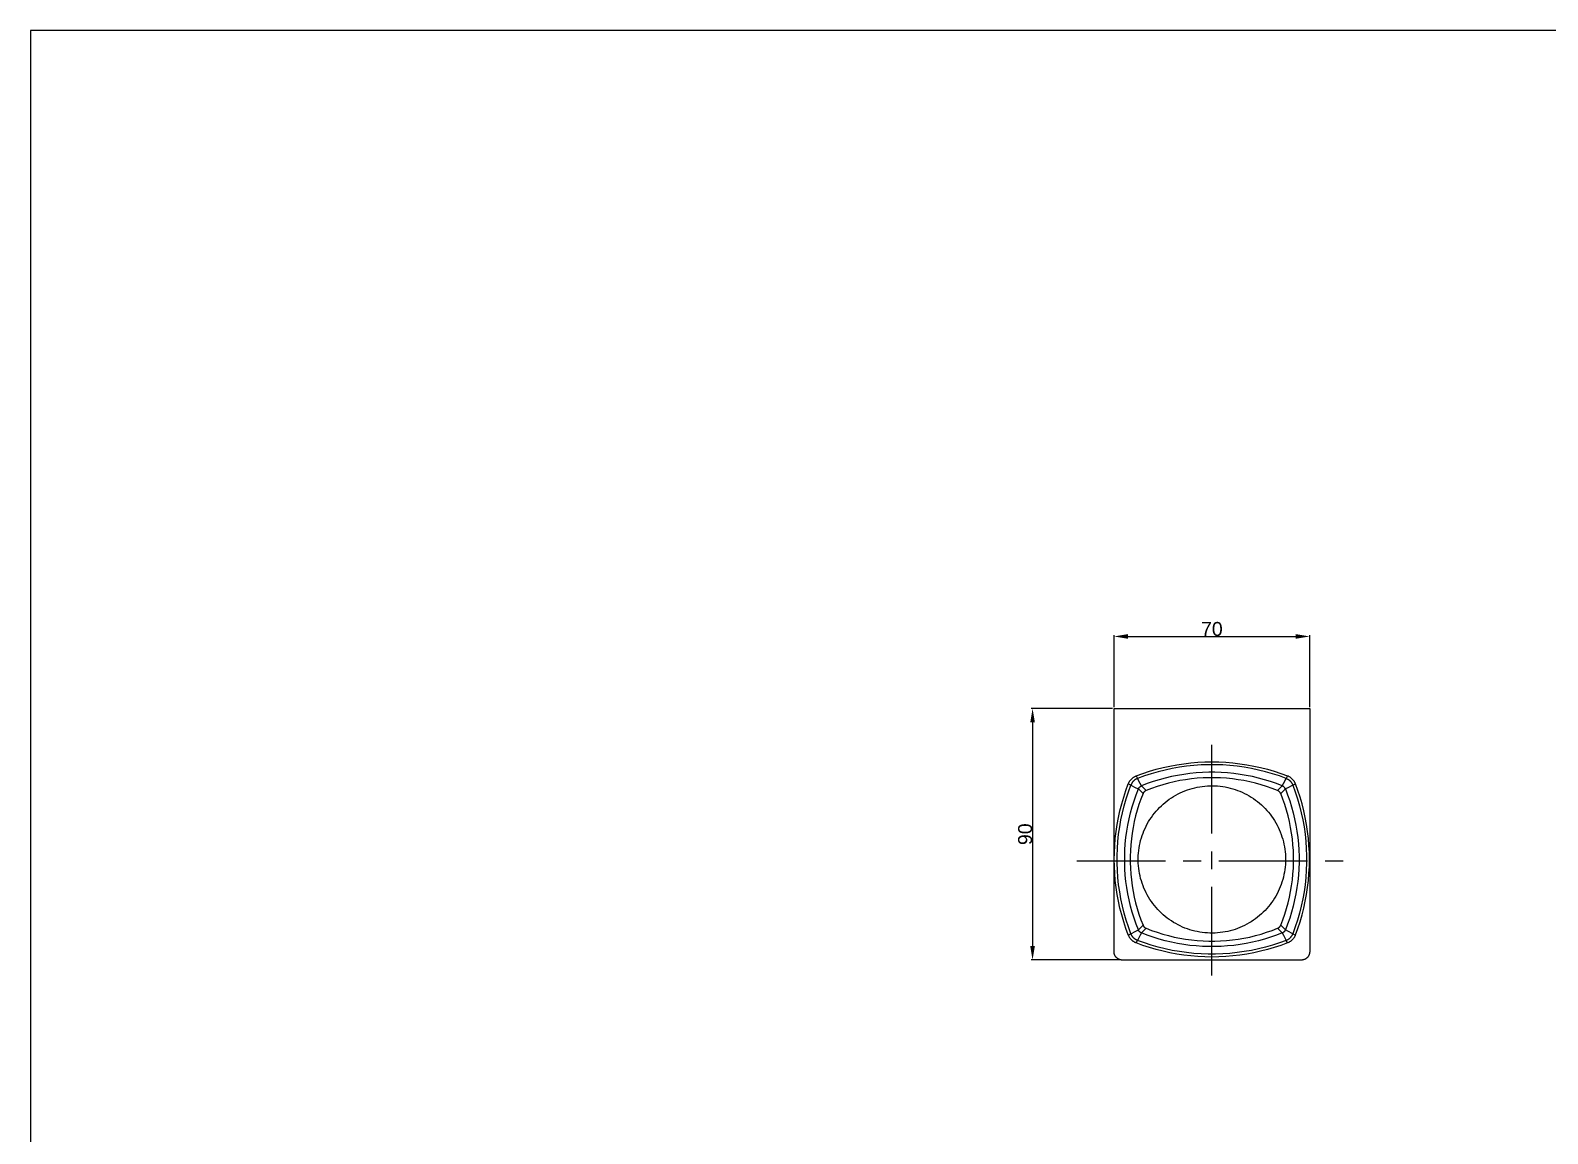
# Model space of a CAD drawing. Header units: millimetres. Extents: x -5 to 5638, y -16 to 780.
# Drawn here: x 3420 to 3963, y 378 to 773 of the extents above; entities that cross this region are included whole.
import ezdxf

# ---------------------------------------------------------------- set-up
doc = ezdxf.new("R2010")
doc.units = ezdxf.units.MM
doc.header["$MEASUREMENT"] = 0
doc.linetypes.add('CENTER', pattern=[50.8, 31.75, -6.35, 6.35, -6.35])
for name, color, linetype in [('____', 5, 'Continuous'), ('CEN', 1, 'CENTER'), ('DEFAULT', 7, 'Continuous'), ('OUTLINE', 2, 'Continuous')]:
    doc.layers.add(name, color=color, linetype=linetype)
doc.styles.add('ARIAL', font='arial.ttf')
doc.dimstyles.new('DIMENSION STYLE 01', dxfattribs={"dimtxt": 5, "dimasz": 5, "dimexe": 0.5, "dimexo": 0.5, "dimgap": 0.09, "dimtad": 1, "dimtoh": 1, "dimdec": 0, "dimzin": 0, "dimdsep": 46, "dimtxsty": 'ARIAL', "dimcen": 0.5, "dimadec": 1, "dimazin": 0, "dimtfac": 1, "dimtdec": 4, "dimtofl": 0, "dimtmove": 0, "dimatfit": 3, "dimfxl": 1, "dimtolj": 1, "dimtzin": 0, "dimarcsym": 0})

# ---------------------------------------------------------------- blocks, each defined once
blk = doc.blocks.new('*D17')
at = {"layer": 'DEFAULT', "color": 0, "lineweight": -2, "transparency": 16777216}
for p, q in [((3808.06, 530.83), (3808.06, 556.6)), ((3813.06, 556.1), (3873.06, 556.1)), ((3878.06, 530.83), (3878.06, 556.6))]:
    blk.add_line(p, q, dxfattribs=at)
at = {"layer": 'DEFAULT', "color": 0, "transparency": 16777216}
for points in [[(3813.06, 556.93), (3813.06, 555.26), (3808.06, 556.1)], [(3873.06, 556.93), (3873.06, 555.26), (3878.06, 556.1)]]:
    blk.add_solid(points, dxfattribs=at)
at = {"layer": 'Defpoints', "color": 0, "transparency": 16777216}
for p in [(3878.06, 556.1), (3808.06, 530.33), (3878.06, 530.33)]:
    blk.add_point(p, dxfattribs=at)
at = {"layer": 'DEFAULT', "color": 0, "transparency": 16777216, "insert": (3843.06, 558.74), "char_height": 5, "attachment_point": 5, "style": 'ARIAL'}
blk.add_mtext('\\A1;70', dxfattribs=at)
blk = doc.blocks.new('*D18')
at = {"layer": 'DEFAULT', "color": 0, "lineweight": -2, "transparency": 16777216}
for p, q in [((3807.56, 530.33), (3778.42, 530.33)), ((3778.92, 525.33), (3778.92, 445.36)), ((3810.14, 440.36), (3778.42, 440.36))]:
    blk.add_line(p, q, dxfattribs=at)
at = {"layer": 'DEFAULT', "color": 0, "transparency": 16777216}
for points in [[(3778.09, 525.33), (3779.76, 525.33), (3778.92, 530.33)], [(3778.09, 445.36), (3779.76, 445.36), (3778.92, 440.36)]]:
    blk.add_solid(points, dxfattribs=at)
at = {"layer": 'Defpoints', "color": 0, "transparency": 16777216}
for p in [(3808.06, 530.33), (3778.92, 440.36), (3810.64, 440.36)]:
    blk.add_point(p, dxfattribs=at)
at = {"layer": 'DEFAULT', "color": 0, "transparency": 16777216, "insert": (3776.28, 485.35), "char_height": 5, "attachment_point": 5, "rotation": 90, "style": 'ARIAL'}
blk.add_mtext('\\A1;90', dxfattribs=at)

msp = doc.modelspace()

# ---------------------------------------------------------------- linework, layer by layer
at = {"layer": '____'}
for p, q in [((4521.39, 772.92), (3420.39, 772.92)), ((3420.39, 772.92), (3420.39, -16.46))]:
    msp.add_line(p, q, dxfattribs=at)
at = {"layer": 'CEN'}
for p, q in [((3843.06, 434.75), (3843.06, 519)), ((3794.73, 475.79), (3893.08, 475.79))]:
    msp.add_line(p, q, dxfattribs=at)
at = {"layer": 'OUTLINE'}
for p, q in [((3808.06, 443.33), (3808.06, 530.33)), ((3808.06, 530.33), (3878.06, 530.33)), ((3878.06, 530.33), (3878.06, 443.33)), ((3830.55, 510.21), (3833.03, 510.58)), ((3833.03, 510.58), (3835.53, 510.88)), ((3835.53, 510.88), (3838.04, 511.09)), ((3838.04, 511.09), (3840.55, 511.21)), ((3840.55, 511.21), (3843.06, 511.26)), ((3843.06, 511.26), (3845.58, 511.21)), ((3845.58, 511.21), (3848.09, 511.09)), ((3848.09, 511.09), (3850.59, 510.88)), ((3850.59, 510.88), (3853.09, 510.58)), ((3853.09, 510.58), (3855.58, 510.21)), ((3813.95, 504.71), (3814.06, 504.85)), ((3814.06, 504.85), (3814.17, 504.98)), ((3814.17, 504.98), (3814.29, 505.1)), ((3814.29, 505.1), (3814.42, 505.22)), ((3814.42, 505.22), (3814.55, 505.34)), ((3814.55, 505.34), (3814.68, 505.45)), ((3814.68, 505.45), (3814.82, 505.55)), ((3814.82, 505.55), (3814.96, 505.66)), ((3814.96, 505.66), (3815.1, 505.75)), ((3815.1, 505.75), (3815.25, 505.84)), ((3815.25, 505.84), (3815.4, 505.93)), ((3815.4, 505.93), (3815.55, 506.01)), ((3815.65, 504.87), (3815.54, 504.8)), ((3815.55, 506.01), (3815.7, 506.09)), ((3815.76, 504.95), (3815.65, 504.87)), ((3815.7, 506.09), (3815.86, 506.16)), ((3815.88, 505.01), (3815.76, 504.95)), ((3815.86, 506.16), (3816.02, 506.23)), ((3815.99, 505.08), (3815.88, 505.01)), ((3816.11, 505.14), (3815.99, 505.08)), ((3816.02, 506.23), (3818.38, 507.09)), ((3816.02, 506.23), (3816.48, 505.3)), ((3816.02, 506.23), (3816.02, 506.23)), ((3816.07, 506.17), (3816.09, 506.15)), ((3816.24, 505.19), (3816.11, 505.14)), ((3816.36, 505.24), (3816.24, 505.19)), ((3816.49, 505.29), (3816.36, 505.24)), ((3818.91, 506.19), (3816.48, 505.3)), ((3816.48, 505.3), (3816.49, 505.29)), ((3817.41, 503.49), (3816.49, 505.29)), ((3818.38, 507.09), (3820.77, 507.88)), ((3821.38, 506.99), (3818.91, 506.19)), ((3820.77, 507.88), (3823.19, 508.58)), ((3823.86, 507.7), (3821.38, 506.99)), ((3824.23, 504.84), (3822.08, 504.17)), ((3823.19, 508.58), (3825.62, 509.21)), ((3826.38, 508.32), (3823.86, 507.7)), ((3826.39, 505.43), (3824.23, 504.84)), ((3825.62, 509.21), (3828.08, 509.75)), ((3828.91, 508.86), (3826.38, 508.32)), ((3828.58, 505.95), (3826.39, 505.43)), ((3828.08, 509.75), (3830.55, 510.21)), ((3830.78, 506.4), (3828.58, 505.95)), ((3831.46, 509.31), (3828.91, 508.86)), ((3832.99, 506.77), (3830.78, 506.4)), ((3834.02, 509.67), (3831.46, 509.31)), ((3833.65, 504.86), (3831.59, 504.51)), ((3835.22, 507.07), (3832.99, 506.77)), ((3835.73, 505.14), (3833.65, 504.86)), ((3836.6, 509.94), (3834.02, 509.67)), ((3837.45, 507.3), (3835.22, 507.07)), ((3837.82, 505.35), (3835.73, 505.14)), ((3839.18, 510.12), (3836.6, 509.94)), ((3839.69, 507.45), (3837.45, 507.3)), ((3839.92, 505.49), (3837.82, 505.35)), ((3841.77, 510.21), (3839.18, 510.12)), ((3841.94, 507.52), (3839.69, 507.45)), ((3842.01, 505.56), (3839.92, 505.49)), ((3844.36, 510.21), (3841.77, 510.21)), ((3844.18, 507.52), (3841.94, 507.52)), ((3844.11, 505.56), (3842.01, 505.56)), ((3846.21, 505.49), (3844.11, 505.56)), ((3846.43, 507.45), (3844.18, 507.52)), ((3846.94, 510.12), (3844.36, 510.21)), ((3848.3, 505.35), (3846.21, 505.49)), ((3848.67, 507.3), (3846.43, 507.45)), ((3849.53, 509.94), (3846.94, 510.12)), ((3850.39, 505.14), (3848.3, 505.35)), ((3850.9, 507.07), (3848.67, 507.3)), ((3852.1, 509.67), (3849.53, 509.94)), ((3852.47, 504.86), (3850.39, 505.14)), ((3853.13, 506.77), (3850.9, 507.07)), ((3854.66, 509.31), (3852.1, 509.67)), ((3854.54, 504.51), (3852.47, 504.86)), ((3855.35, 506.4), (3853.13, 506.77)), ((3857.21, 508.86), (3854.66, 509.31)), ((3857.55, 505.95), (3855.35, 506.4)), ((3855.58, 510.21), (3858.05, 509.75)), ((3859.75, 508.32), (3857.21, 508.86)), ((3859.73, 505.43), (3857.55, 505.95)), ((3858.05, 509.75), (3860.5, 509.2)), ((3861.9, 504.84), (3859.73, 505.43)), ((3862.26, 507.7), (3859.75, 508.32)), ((3860.5, 509.2), (3862.94, 508.58)), ((3864.04, 504.17), (3861.9, 504.84)), ((3864.75, 506.99), (3862.26, 507.7)), ((3862.94, 508.58), (3865.35, 507.88)), ((3867.21, 506.19), (3864.75, 506.99)), ((3865.35, 507.88), (3867.74, 507.09)), ((3869.64, 505.3), (3867.21, 506.19)), ((3867.74, 507.09), (3870.1, 506.23)), ((3868.71, 503.49), (3869.64, 505.29)), ((3870.1, 506.23), (3869.64, 505.3)), ((3869.64, 505.29), (3869.64, 505.3)), ((3869.64, 505.29), (3869.76, 505.24)), ((3869.76, 505.24), (3869.89, 505.19)), ((3869.89, 505.19), (3870.01, 505.14)), ((3870.01, 505.14), (3870.13, 505.08)), ((3870.03, 506.15), (3870.05, 506.17)), ((3870.1, 506.23), (3870.1, 506.23)), ((3870.1, 506.22), (3870.1, 506.23)), ((3870.26, 506.16), (3870.1, 506.22)), ((3870.13, 505.08), (3870.25, 505.01)), ((3870.25, 505.01), (3870.36, 504.95)), ((3870.42, 506.09), (3870.26, 506.16)), ((3870.36, 504.95), (3870.47, 504.87)), ((3870.58, 506.01), (3870.42, 506.09)), ((3870.47, 504.87), (3870.59, 504.8)), ((3870.73, 505.93), (3870.58, 506.01)), ((3870.88, 505.84), (3870.73, 505.93)), ((3871.02, 505.75), (3870.88, 505.84)), ((3871.17, 505.66), (3871.02, 505.75)), ((3871.31, 505.55), (3871.17, 505.66)), ((3871.44, 505.45), (3871.31, 505.55)), ((3871.57, 505.34), (3871.44, 505.45)), ((3871.7, 505.22), (3871.57, 505.34)), ((3871.83, 505.1), (3871.7, 505.22)), ((3871.95, 504.98), (3871.83, 505.1)), ((3872.06, 504.85), (3871.95, 504.98)), ((3872.17, 504.71), (3872.06, 504.85)), ((3811.52, 498.62), (3812.3, 501.01)), ((3812.3, 501.01), (3813.17, 503.37)), ((3812.41, 498.02), (3813.21, 500.48)), ((3813.17, 503.37), (3813.23, 503.53)), ((3813.17, 503.37), (3813.17, 503.38)), ((3814.09, 502.91), (3813.17, 503.37)), ((3813.17, 503.37), (3813.17, 503.37)), ((3813.21, 500.48), (3814.09, 502.91)), ((3813.22, 503.32), (3813.24, 503.3)), ((3813.23, 503.53), (3813.3, 503.69)), ((3813.3, 503.69), (3813.38, 503.85)), ((3813.38, 503.85), (3813.46, 504)), ((3813.46, 504), (3813.55, 504.15)), ((3813.55, 504.15), (3813.64, 504.3)), ((3813.64, 504.3), (3813.74, 504.44)), ((3813.74, 504.44), (3813.84, 504.58)), ((3813.84, 504.58), (3813.95, 504.71)), ((3814.09, 502.91), (3814.1, 502.91)), ((3814.15, 503.03), (3814.1, 502.91)), ((3814.1, 502.91), (3815.9, 501.99)), ((3814.2, 503.16), (3814.15, 503.03)), ((3814.26, 503.28), (3814.2, 503.16)), ((3814.32, 503.4), (3814.26, 503.28)), ((3814.38, 503.52), (3814.32, 503.4)), ((3814.45, 503.63), (3814.38, 503.52)), ((3814.52, 503.75), (3814.45, 503.63)), ((3814.59, 503.86), (3814.52, 503.75)), ((3814.67, 503.97), (3814.59, 503.86)), ((3814.76, 504.07), (3814.67, 503.97)), ((3814.84, 504.17), (3814.76, 504.07)), ((3814.93, 504.27), (3814.84, 504.17)), ((3815.03, 504.37), (3814.93, 504.27)), ((3815.12, 504.46), (3815.03, 504.37)), ((3815.22, 504.55), (3815.12, 504.46)), ((3815.32, 504.64), (3815.22, 504.55)), ((3815.22, 497.31), (3815.96, 499.44)), ((3815.43, 504.72), (3815.32, 504.64)), ((3815.54, 504.8), (3815.43, 504.72)), ((3815.9, 501.99), (3815.91, 501.98)), ((3815.91, 501.98), (3816.77, 501.53)), ((3815.96, 499.44), (3816.77, 501.53)), ((3816.77, 501.53), (3816.79, 501.6)), ((3816.77, 501.53), (3816.77, 501.53)), ((3816.77, 501.53), (3818.43, 499.87)), ((3816.79, 501.6), (3816.82, 501.66)), ((3816.82, 501.66), (3816.85, 501.72)), ((3816.85, 501.72), (3816.89, 501.78)), ((3816.89, 501.78), (3816.92, 501.84)), ((3816.92, 501.84), (3816.96, 501.9)), ((3816.96, 501.9), (3817, 501.95)), ((3817, 501.95), (3817.04, 502.01)), ((3817.04, 502.01), (3817.09, 502.06)), ((3817.09, 502.06), (3817.13, 502.12)), ((3817.13, 502.12), (3817.18, 502.17)), ((3817.18, 502.17), (3817.23, 502.22)), ((3817.23, 502.22), (3817.28, 502.26)), ((3817.28, 502.26), (3817.33, 502.31)), ((3817.33, 502.31), (3817.38, 502.35)), ((3817.38, 502.35), (3817.44, 502.39)), ((3817.41, 503.48), (3817.41, 503.49)), ((3817.86, 502.63), (3817.41, 503.48)), ((3817.44, 502.39), (3817.5, 502.43)), ((3817.5, 502.43), (3817.55, 502.47)), ((3817.55, 502.47), (3817.61, 502.51)), ((3817.61, 502.51), (3817.67, 502.54)), ((3817.67, 502.54), (3817.74, 502.57)), ((3818.43, 499.87), (3817.67, 497.91)), ((3817.74, 502.57), (3817.8, 502.6)), ((3817.8, 502.6), (3817.86, 502.63)), ((3819.96, 503.44), (3817.86, 502.63)), ((3817.86, 502.63), (3817.86, 502.63)), ((3817.86, 502.63), (3819.53, 500.97)), ((3818.46, 499.93), (3818.43, 499.87)), ((3818.48, 499.99), (3818.46, 499.93)), ((3818.52, 500.06), (3818.48, 499.99)), ((3818.55, 500.12), (3818.52, 500.06)), ((3818.59, 500.18), (3818.55, 500.12)), ((3818.62, 500.23), (3818.59, 500.18)), ((3818.66, 500.29), (3818.62, 500.23)), ((3818.71, 500.35), (3818.66, 500.29)), ((3818.75, 500.4), (3818.71, 500.35)), ((3818.79, 500.45), (3818.75, 500.4)), ((3818.84, 500.5), (3818.79, 500.45)), ((3818.89, 500.55), (3818.84, 500.5)), ((3818.94, 500.6), (3818.89, 500.55)), ((3818.99, 500.65), (3818.94, 500.6)), ((3819.05, 500.69), (3818.99, 500.65)), ((3819.1, 500.73), (3819.05, 500.69)), ((3819.16, 500.77), (3819.1, 500.73)), ((3819.22, 500.81), (3819.16, 500.77)), ((3819.28, 500.84), (3819.22, 500.81)), ((3819.34, 500.88), (3819.28, 500.84)), ((3819.4, 500.91), (3819.34, 500.88)), ((3819.46, 500.94), (3819.4, 500.91)), ((3819.53, 500.97), (3819.46, 500.94)), ((3821.48, 501.72), (3819.53, 500.97)), ((3822.08, 504.17), (3819.96, 503.44)), ((3823.46, 502.42), (3821.48, 501.72)), ((3825.47, 503.04), (3823.46, 502.42)), ((3827.49, 503.6), (3825.47, 503.04)), ((3829.53, 504.09), (3827.49, 503.6)), ((3831.59, 504.51), (3829.53, 504.09)), ((3830.15, 499.31), (3830.95, 499.74)), ((3830.95, 499.74), (3831.77, 500.15)), ((3831.77, 500.15), (3832.61, 500.53)), ((3832.61, 500.53), (3833.45, 500.88)), ((3833.45, 500.88), (3834.31, 501.19)), ((3834.31, 501.19), (3835.18, 501.48)), ((3835.18, 501.48), (3836.06, 501.74)), ((3836.06, 501.74), (3836.94, 501.97)), ((3836.94, 501.97), (3837.84, 502.17)), ((3837.84, 502.17), (3838.74, 502.33)), ((3838.74, 502.33), (3839.64, 502.47)), ((3839.64, 502.47), (3840.55, 502.57)), ((3840.55, 502.57), (3841.46, 502.64)), ((3841.46, 502.64), (3842.38, 502.68)), ((3842.38, 502.68), (3843.29, 502.69)), ((3843.29, 502.69), (3844.2, 502.66)), ((3844.2, 502.66), (3845.12, 502.61)), ((3845.12, 502.61), (3846.03, 502.52)), ((3846.03, 502.52), (3846.94, 502.4)), ((3846.94, 502.4), (3847.84, 502.25)), ((3847.84, 502.25), (3848.73, 502.07)), ((3848.73, 502.07), (3849.62, 501.86)), ((3849.62, 501.86), (3850.51, 501.62)), ((3850.51, 501.62), (3851.38, 501.34)), ((3851.38, 501.34), (3852.24, 501.04)), ((3852.24, 501.04), (3853.09, 500.7)), ((3853.09, 500.7), (3853.93, 500.34)), ((3853.93, 500.34), (3854.76, 499.95)), ((3856.59, 504.09), (3854.54, 504.51)), ((3854.76, 499.95), (3855.57, 499.53)), ((3855.57, 499.53), (3856.37, 499.08)), ((3858.63, 503.6), (3856.59, 504.09)), ((3860.66, 503.04), (3858.63, 503.6)), ((3862.66, 502.42), (3860.66, 503.04)), ((3864.64, 501.72), (3862.66, 502.42)), ((3866.16, 503.44), (3864.04, 504.17)), ((3866.6, 500.97), (3864.64, 501.72)), ((3868.26, 502.63), (3866.16, 503.44)), ((3866.6, 500.97), (3868.26, 502.63)), ((3866.66, 500.94), (3866.6, 500.97)), ((3866.72, 500.91), (3866.66, 500.94)), ((3866.78, 500.88), (3866.72, 500.91)), ((3866.84, 500.84), (3866.78, 500.88)), ((3866.9, 500.81), (3866.84, 500.84)), ((3866.96, 500.77), (3866.9, 500.81)), ((3867.02, 500.73), (3866.96, 500.77)), ((3867.07, 500.69), (3867.02, 500.73)), ((3867.13, 500.65), (3867.07, 500.69)), ((3867.18, 500.6), (3867.13, 500.65)), ((3867.23, 500.55), (3867.18, 500.6)), ((3867.28, 500.5), (3867.23, 500.55)), ((3867.33, 500.45), (3867.28, 500.5)), ((3867.37, 500.4), (3867.33, 500.45)), ((3867.42, 500.35), (3867.37, 500.4)), ((3867.46, 500.29), (3867.42, 500.35)), ((3867.5, 500.23), (3867.46, 500.29)), ((3867.54, 500.18), (3867.5, 500.23)), ((3867.57, 500.12), (3867.54, 500.18)), ((3867.61, 500.06), (3867.57, 500.12)), ((3867.64, 499.99), (3867.61, 500.06)), ((3867.67, 499.93), (3867.64, 499.99)), ((3867.69, 499.87), (3867.67, 499.93)), ((3867.69, 499.87), (3869.36, 501.53)), ((3868.45, 497.91), (3867.69, 499.87)), ((3868.26, 502.63), (3868.71, 503.48)), ((3868.32, 502.6), (3868.26, 502.63)), ((3868.26, 502.63), (3868.26, 502.63)), ((3868.39, 502.57), (3868.32, 502.6)), ((3868.45, 502.54), (3868.39, 502.57)), ((3868.51, 502.51), (3868.45, 502.54)), ((3868.57, 502.47), (3868.51, 502.51)), ((3868.63, 502.43), (3868.57, 502.47)), ((3868.68, 502.39), (3868.63, 502.43)), ((3868.74, 502.35), (3868.68, 502.39)), ((3868.71, 503.48), (3868.71, 503.49)), ((3868.79, 502.31), (3868.74, 502.35)), ((3868.84, 502.26), (3868.79, 502.31)), ((3868.89, 502.22), (3868.84, 502.26)), ((3868.94, 502.17), (3868.89, 502.22)), ((3868.99, 502.12), (3868.94, 502.17)), ((3869.04, 502.06), (3868.99, 502.12)), ((3869.08, 502.01), (3869.04, 502.06)), ((3869.12, 501.95), (3869.08, 502.01)), ((3869.16, 501.9), (3869.12, 501.95)), ((3869.2, 501.84), (3869.16, 501.9)), ((3869.23, 501.78), (3869.2, 501.84)), ((3869.27, 501.72), (3869.23, 501.78)), ((3869.3, 501.66), (3869.27, 501.72)), ((3869.33, 501.6), (3869.3, 501.66)), ((3869.36, 501.53), (3869.33, 501.6)), ((3870.21, 501.98), (3869.36, 501.53)), ((3869.36, 501.53), (3869.36, 501.53)), ((3869.36, 501.53), (3870.16, 499.44)), ((3870.16, 499.44), (3870.9, 497.31)), ((3870.22, 501.99), (3870.21, 501.98)), ((3872.02, 502.91), (3870.22, 501.99)), ((3870.59, 504.8), (3870.69, 504.72)), ((3870.69, 504.72), (3870.8, 504.64)), ((3870.8, 504.64), (3870.9, 504.55)), ((3870.9, 504.55), (3871, 504.46)), ((3871, 504.46), (3871.1, 504.37)), ((3871.1, 504.37), (3871.19, 504.27)), ((3871.19, 504.27), (3871.28, 504.17)), ((3871.28, 504.17), (3871.37, 504.07)), ((3871.37, 504.07), (3871.45, 503.97)), ((3871.45, 503.97), (3871.53, 503.86)), ((3871.53, 503.86), (3871.6, 503.75)), ((3871.6, 503.75), (3871.67, 503.63)), ((3871.67, 503.63), (3871.74, 503.52)), ((3871.74, 503.52), (3871.81, 503.4)), ((3871.81, 503.4), (3871.86, 503.28)), ((3871.86, 503.28), (3871.92, 503.16)), ((3871.92, 503.16), (3871.97, 503.03)), ((3871.97, 503.03), (3872.02, 502.91)), ((3872.02, 502.91), (3872.03, 502.91)), ((3872.03, 502.91), (3872.95, 503.37)), ((3872.03, 502.91), (3872.91, 500.48)), ((3872.28, 504.58), (3872.17, 504.71)), ((3872.38, 504.44), (3872.28, 504.58)), ((3872.48, 504.3), (3872.38, 504.44)), ((3872.57, 504.15), (3872.48, 504.3)), ((3872.66, 504), (3872.57, 504.15)), ((3872.74, 503.85), (3872.66, 504)), ((3872.82, 503.69), (3872.74, 503.85)), ((3872.89, 503.54), (3872.82, 503.69)), ((3872.88, 503.3), (3872.9, 503.32)), ((3872.95, 503.38), (3872.89, 503.54)), ((3872.91, 500.48), (3873.71, 498.02)), ((3872.95, 503.37), (3872.95, 503.38)), ((3873.82, 501.01), (3872.95, 503.37)), ((3872.95, 503.37), (3872.95, 503.37)), ((3874.6, 498.62), (3873.82, 501.01)), ((3810.19, 493.77), (3810.81, 496.21)), ((3810.81, 496.21), (3811.52, 498.62)), ((3811.07, 493.02), (3811.7, 495.53)), ((3811.7, 495.53), (3812.41, 498.02)), ((3813.96, 493), (3814.56, 495.17)), ((3814.56, 495.17), (3815.22, 497.31)), ((3816.98, 495.93), (3816.35, 493.93)), ((3817.67, 497.91), (3816.98, 495.93)), ((3823.1, 493.55), (3823.71, 494.23)), ((3823.71, 494.23), (3824.34, 494.89)), ((3824.34, 494.89), (3825, 495.53)), ((3825, 495.53), (3825.68, 496.14)), ((3825.68, 496.14), (3826.37, 496.73)), ((3826.37, 496.73), (3827.09, 497.3)), ((3827.09, 497.3), (3827.83, 497.84)), ((3827.83, 497.84), (3828.59, 498.36)), ((3828.59, 498.36), (3829.36, 498.85)), ((3829.36, 498.85), (3830.15, 499.31)), ((3856.37, 499.08), (3857.15, 498.61)), ((3857.15, 498.61), (3857.92, 498.1)), ((3857.92, 498.1), (3858.66, 497.57)), ((3858.66, 497.57), (3859.39, 497.02)), ((3859.39, 497.02), (3860.1, 496.44)), ((3860.1, 496.44), (3860.79, 495.84)), ((3860.79, 495.84), (3861.45, 495.21)), ((3861.45, 495.21), (3862.1, 494.56)), ((3862.1, 494.56), (3862.72, 493.89)), ((3869.14, 495.93), (3868.45, 497.91)), ((3869.77, 493.93), (3869.14, 495.93)), ((3870.9, 497.31), (3871.57, 495.17)), ((3871.57, 495.17), (3872.16, 493)), ((3873.71, 498.02), (3874.43, 495.53)), ((3874.43, 495.53), (3875.05, 493.02)), ((3875.31, 496.21), (3874.6, 498.62)), ((3875.93, 493.77), (3875.31, 496.21)), ((3808.81, 486.36), (3809.19, 488.85)), ((3809.19, 488.85), (3809.65, 491.32)), ((3809.65, 491.32), (3810.19, 493.77)), ((3810.08, 487.94), (3810.53, 490.49)), ((3810.53, 490.49), (3811.07, 493.02)), ((3812.62, 486.4), (3812.99, 488.62)), ((3812.99, 488.62), (3813.44, 490.82)), ((3813.44, 490.82), (3813.96, 493)), ((3815.31, 489.86), (3814.89, 487.81)), ((3815.8, 491.9), (3815.31, 489.86)), ((3816.35, 493.93), (3815.8, 491.9)), ((3819.55, 488.24), (3819.97, 489.05)), ((3819.97, 489.05), (3820.43, 489.84)), ((3820.43, 489.84), (3820.91, 490.62)), ((3820.91, 490.62), (3821.42, 491.38)), ((3821.42, 491.38), (3821.96, 492.12)), ((3821.96, 492.12), (3822.52, 492.84)), ((3822.52, 492.84), (3823.1, 493.55)), ((3862.72, 493.89), (3863.32, 493.2)), ((3863.32, 493.2), (3863.89, 492.48)), ((3863.89, 492.48), (3864.44, 491.75)), ((3864.44, 491.75), (3864.96, 491)), ((3864.96, 491), (3865.45, 490.23)), ((3865.45, 490.23), (3865.92, 489.45)), ((3865.92, 489.45), (3866.37, 488.64)), ((3866.37, 488.64), (3866.78, 487.83)), ((3870.32, 491.9), (3869.77, 493.93)), ((3870.81, 489.86), (3870.32, 491.9)), ((3871.23, 487.81), (3870.81, 489.86)), ((3872.16, 493), (3872.68, 490.82)), ((3872.68, 490.82), (3873.13, 488.62)), ((3873.13, 488.62), (3873.5, 486.4)), ((3875.05, 493.02), (3875.59, 490.49)), ((3875.59, 490.49), (3876.04, 487.94)), ((3876.47, 491.32), (3875.93, 493.77)), ((3876.93, 488.85), (3876.47, 491.32)), ((3877.31, 486.36), (3876.93, 488.85)), ((3808.31, 481.36), (3808.52, 483.86)), ((3808.52, 483.86), (3808.81, 486.36)), ((3809.45, 482.8), (3809.72, 485.37)), ((3809.72, 485.37), (3810.08, 487.94)), ((3812.1, 481.94), (3812.32, 484.18)), ((3812.32, 484.18), (3812.62, 486.4)), ((3814.26, 483.66), (3814.05, 481.57)), ((3814.54, 485.74), (3814.26, 483.66)), ((3814.89, 487.81), (3814.54, 485.74)), ((3817.37, 482.23), (3817.59, 483.12)), ((3817.59, 483.12), (3817.84, 484)), ((3817.84, 484), (3818.13, 484.87)), ((3818.13, 484.87), (3818.44, 485.73)), ((3818.44, 485.73), (3818.78, 486.58)), ((3818.78, 486.58), (3819.15, 487.41)), ((3819.15, 487.41), (3819.55, 488.24)), ((3866.78, 487.83), (3867.16, 487)), ((3867.16, 487), (3867.52, 486.15)), ((3867.52, 486.15), (3867.84, 485.3)), ((3867.84, 485.3), (3868.14, 484.43)), ((3868.14, 484.43), (3868.41, 483.56)), ((3868.41, 483.56), (3868.64, 482.67)), ((3871.58, 485.74), (3871.23, 487.81)), ((3871.87, 483.66), (3871.58, 485.74)), ((3872.08, 481.57), (3871.87, 483.66)), ((3873.5, 486.4), (3873.8, 484.18)), ((3873.8, 484.18), (3874.03, 481.94)), ((3876.04, 487.94), (3876.4, 485.37)), ((3876.4, 485.37), (3876.67, 482.8)), ((3877.6, 483.86), (3877.31, 486.36)), ((3877.81, 481.36), (3877.6, 483.86)), ((3808.14, 476.33), (3808.18, 478.85)), ((3808.18, 478.85), (3808.31, 481.36)), ((3809.18, 477.63), (3809.27, 480.22)), ((3809.27, 480.22), (3809.45, 482.8)), ((3811.87, 477.46), (3811.95, 479.7)), ((3811.95, 479.7), (3812.1, 481.94)), ((3813.91, 479.48), (3813.83, 477.38)), ((3814.05, 481.57), (3813.91, 479.48)), ((3816.71, 476.79), (3816.74, 477.71)), ((3816.74, 477.71), (3816.8, 478.62)), ((3816.8, 478.62), (3816.9, 479.53)), ((3816.9, 479.53), (3817.03, 480.43)), ((3817.03, 480.43), (3817.18, 481.33)), ((3817.18, 481.33), (3817.37, 482.23)), ((3868.64, 482.67), (3868.85, 481.78)), ((3868.85, 481.78), (3869.02, 480.89)), ((3869.02, 480.89), (3869.16, 479.98)), ((3869.16, 479.98), (3869.27, 479.07)), ((3869.27, 479.07), (3869.35, 478.16)), ((3869.35, 478.16), (3869.4, 477.25)), ((3872.22, 479.48), (3872.08, 481.57)), ((3872.29, 477.38), (3872.22, 479.48)), ((3874.03, 481.94), (3874.18, 479.7)), ((3874.18, 479.7), (3874.25, 477.46)), ((3876.67, 482.8), (3876.85, 480.22)), ((3876.85, 480.22), (3876.94, 477.63)), ((3877.94, 478.85), (3877.81, 481.36)), ((3877.98, 476.33), (3877.94, 478.85)), ((3808.18, 473.82), (3808.14, 476.33)), ((3808.31, 471.31), (3808.18, 473.82)), ((3809.18, 475.04), (3809.18, 477.63)), ((3809.27, 472.45), (3809.18, 475.04)), ((3809.45, 469.87), (3809.27, 472.45)), ((3811.87, 475.21), (3811.87, 477.46)), ((3811.95, 472.97), (3811.87, 475.21)), ((3812.1, 470.72), (3811.95, 472.97)), ((3813.83, 477.38), (3813.83, 475.28)), ((3813.83, 475.28), (3813.91, 473.19)), ((3813.91, 473.19), (3814.05, 471.09)), ((3816.71, 475.88), (3816.71, 476.79)), ((3816.74, 474.96), (3816.71, 475.88)), ((3816.8, 474.05), (3816.74, 474.96)), ((3816.9, 473.14), (3816.8, 474.05)), ((3817.03, 472.23), (3816.9, 473.14)), ((3869.16, 472.69), (3869.02, 471.78)), ((3869.27, 473.59), (3869.16, 472.69)), ((3869.35, 474.51), (3869.27, 473.59)), ((3869.4, 475.42), (3869.35, 474.51)), ((3869.4, 477.25), (3869.42, 476.33)), ((3869.42, 476.33), (3869.4, 475.42)), ((3872.08, 471.09), (3872.22, 473.19)), ((3872.22, 473.19), (3872.29, 475.28)), ((3872.29, 475.28), (3872.29, 477.38)), ((3874.18, 472.97), (3874.03, 470.72)), ((3874.25, 475.21), (3874.18, 472.97)), ((3874.25, 477.46), (3874.25, 475.21)), ((3876.85, 472.45), (3876.67, 469.87)), ((3876.94, 475.04), (3876.85, 472.45)), ((3876.94, 477.63), (3876.94, 475.04)), ((3877.81, 471.31), (3877.94, 473.82)), ((3877.94, 473.82), (3877.98, 476.33)), ((3808.52, 468.8), (3808.31, 471.31)), ((3808.81, 466.31), (3808.52, 468.8)), ((3809.72, 467.29), (3809.45, 469.87)), ((3810.08, 464.73), (3809.72, 467.29)), ((3812.32, 468.49), (3812.1, 470.72)), ((3812.62, 466.26), (3812.32, 468.49)), ((3814.05, 471.09), (3814.26, 469.01)), ((3814.26, 469.01), (3814.54, 466.93)), ((3814.54, 466.93), (3814.89, 464.86)), ((3817.18, 471.33), (3817.03, 472.23)), ((3817.37, 470.44), (3817.18, 471.33)), ((3817.59, 469.55), (3817.37, 470.44)), ((3817.84, 468.67), (3817.59, 469.55)), ((3818.13, 467.8), (3817.84, 468.67)), ((3818.44, 466.94), (3818.13, 467.8)), ((3818.78, 466.09), (3818.44, 466.94)), ((3867.84, 467.37), (3867.52, 466.51)), ((3868.14, 468.23), (3867.84, 467.37)), ((3868.41, 469.11), (3868.14, 468.23)), ((3868.64, 469.99), (3868.41, 469.11)), ((3868.85, 470.88), (3868.64, 469.99)), ((3869.02, 471.78), (3868.85, 470.88)), ((3871.23, 464.86), (3871.58, 466.93)), ((3871.58, 466.93), (3871.87, 469.01)), ((3871.87, 469.01), (3872.08, 471.09)), ((3873.8, 468.49), (3873.5, 466.26)), ((3874.03, 470.72), (3873.8, 468.49)), ((3876.4, 467.29), (3876.04, 464.73)), ((3876.67, 469.87), (3876.4, 467.29)), ((3877.31, 466.31), (3877.6, 468.8)), ((3877.6, 468.8), (3877.81, 471.31)), ((3809.19, 463.82), (3808.81, 466.31)), ((3809.65, 461.35), (3809.19, 463.82)), ((3810.53, 462.18), (3810.08, 464.73)), ((3811.07, 459.65), (3810.53, 462.18)), ((3812.99, 464.05), (3812.62, 466.26)), ((3813.44, 461.85), (3812.99, 464.05)), ((3813.96, 459.66), (3813.44, 461.85)), ((3814.89, 464.86), (3815.31, 462.8)), ((3815.31, 462.8), (3815.8, 460.76)), ((3819.15, 465.25), (3818.78, 466.09)), ((3819.55, 464.43), (3819.15, 465.25)), ((3819.97, 463.62), (3819.55, 464.43)), ((3820.43, 462.83), (3819.97, 463.62)), ((3820.91, 462.05), (3820.43, 462.83)), ((3821.42, 461.29), (3820.91, 462.05)), ((3864.96, 461.67), (3864.44, 460.92)), ((3865.45, 462.44), (3864.96, 461.67)), ((3865.92, 463.22), (3865.45, 462.44)), ((3866.37, 464.02), (3865.92, 463.22)), ((3866.78, 464.84), (3866.37, 464.02)), ((3867.16, 465.67), (3866.78, 464.84)), ((3867.52, 466.51), (3867.16, 465.67)), ((3870.32, 460.76), (3870.81, 462.8)), ((3870.81, 462.8), (3871.23, 464.86)), ((3872.68, 461.85), (3872.16, 459.66)), ((3873.13, 464.05), (3872.68, 461.85)), ((3873.5, 466.26), (3873.13, 464.05)), ((3875.59, 462.18), (3875.05, 459.65)), ((3876.04, 464.73), (3875.59, 462.18)), ((3876.47, 461.35), (3876.93, 463.82)), ((3876.93, 463.82), (3877.31, 466.31)), ((3810.19, 458.89), (3809.65, 461.35)), ((3810.81, 456.46), (3810.19, 458.89)), ((3811.52, 454.04), (3810.81, 456.46)), ((3811.7, 457.14), (3811.07, 459.65)), ((3812.41, 454.65), (3811.7, 457.14)), ((3814.56, 457.5), (3813.96, 459.66)), ((3815.22, 455.35), (3814.56, 457.5)), ((3815.8, 460.76), (3816.35, 458.74)), ((3816.35, 458.74), (3816.98, 456.74)), ((3816.98, 456.74), (3817.67, 454.76)), ((3821.96, 460.55), (3821.42, 461.29)), ((3822.52, 459.82), (3821.96, 460.55)), ((3823.1, 459.12), (3822.52, 459.82)), ((3823.71, 458.44), (3823.1, 459.12)), ((3824.34, 457.78), (3823.71, 458.44)), ((3825, 457.14), (3824.34, 457.78)), ((3825.68, 456.52), (3825, 457.14)), ((3826.37, 455.93), (3825.68, 456.52)), ((3860.1, 456.23), (3859.39, 455.65)), ((3860.79, 456.83), (3860.1, 456.23)), ((3861.45, 457.46), (3860.79, 456.83)), ((3862.1, 458.11), (3861.45, 457.46)), ((3862.72, 458.78), (3862.1, 458.11)), ((3863.32, 459.47), (3862.72, 458.78)), ((3863.89, 460.18), (3863.32, 459.47)), ((3864.44, 460.92), (3863.89, 460.18)), ((3868.45, 454.76), (3869.14, 456.74)), ((3869.14, 456.74), (3869.77, 458.74)), ((3869.77, 458.74), (3870.32, 460.76)), ((3871.57, 457.5), (3870.9, 455.35)), ((3872.16, 459.66), (3871.57, 457.5)), ((3874.43, 457.14), (3873.71, 454.65)), ((3875.05, 459.65), (3874.43, 457.14)), ((3874.6, 454.04), (3875.31, 456.46)), ((3875.31, 456.46), (3875.93, 458.89)), ((3875.93, 458.89), (3876.47, 461.35)), ((3812.3, 451.66), (3811.52, 454.04)), ((3813.17, 449.3), (3812.3, 451.66)), ((3813.21, 452.19), (3812.41, 454.65)), ((3814.09, 449.75), (3813.21, 452.19)), ((3814.1, 449.76), (3815.9, 450.68)), ((3815.96, 453.23), (3815.22, 455.35)), ((3815.9, 450.68), (3815.91, 450.69)), ((3815.91, 450.69), (3816.77, 451.13)), ((3816.77, 451.13), (3815.96, 453.23)), ((3816.77, 451.13), (3818.43, 452.8)), ((3816.79, 451.07), (3816.77, 451.13)), ((3816.77, 451.13), (3816.77, 451.13)), ((3816.82, 451.01), (3816.79, 451.07)), ((3816.85, 450.95), (3816.82, 451.01)), ((3816.89, 450.89), (3816.85, 450.95)), ((3816.92, 450.83), (3816.89, 450.89)), ((3816.96, 450.77), (3816.92, 450.83)), ((3817, 450.71), (3816.96, 450.77)), ((3817.04, 450.66), (3817, 450.71)), ((3817.09, 450.6), (3817.04, 450.66)), ((3817.13, 450.55), (3817.09, 450.6)), ((3817.18, 450.5), (3817.13, 450.55)), ((3817.67, 454.76), (3818.43, 452.8)), ((3819.53, 451.7), (3817.86, 450.04)), ((3818.43, 452.8), (3818.46, 452.74)), ((3818.46, 452.74), (3818.48, 452.67)), ((3818.48, 452.67), (3818.52, 452.61)), ((3818.52, 452.61), (3818.55, 452.55)), ((3818.55, 452.55), (3818.59, 452.49)), ((3818.59, 452.49), (3818.62, 452.43)), ((3818.62, 452.43), (3818.66, 452.38)), ((3818.66, 452.38), (3818.71, 452.32)), ((3818.71, 452.32), (3818.75, 452.27)), ((3818.75, 452.27), (3818.79, 452.21)), ((3818.79, 452.21), (3818.84, 452.16)), ((3818.84, 452.16), (3818.89, 452.11)), ((3818.89, 452.11), (3818.94, 452.07)), ((3818.94, 452.07), (3818.99, 452.02)), ((3818.99, 452.02), (3819.05, 451.98)), ((3819.05, 451.98), (3819.1, 451.94)), ((3819.1, 451.94), (3819.16, 451.9)), ((3819.16, 451.9), (3819.22, 451.86)), ((3819.22, 451.86), (3819.28, 451.82)), ((3819.28, 451.82), (3819.34, 451.79)), ((3819.34, 451.79), (3819.4, 451.76)), ((3819.4, 451.76), (3819.46, 451.73)), ((3819.46, 451.73), (3819.53, 451.7)), ((3819.53, 451.7), (3821.48, 450.94)), ((3821.48, 450.94), (3823.46, 450.25)), ((3827.09, 455.37), (3826.37, 455.93)), ((3827.83, 454.82), (3827.09, 455.37)), ((3828.59, 454.31), (3827.83, 454.82)), ((3829.36, 453.82), (3828.59, 454.31)), ((3830.15, 453.36), (3829.36, 453.82)), ((3830.95, 452.92), (3830.15, 453.36)), ((3831.77, 452.52), (3830.95, 452.92)), ((3832.61, 452.14), (3831.77, 452.52)), ((3833.45, 451.79), (3832.61, 452.14)), ((3834.31, 451.47), (3833.45, 451.79)), ((3835.18, 451.18), (3834.31, 451.47)), ((3836.06, 450.93), (3835.18, 451.18)), ((3836.94, 450.7), (3836.06, 450.93)), ((3837.84, 450.5), (3836.94, 450.7)), ((3848.73, 450.6), (3847.84, 450.41)), ((3849.62, 450.81), (3848.73, 450.6)), ((3850.51, 451.05), (3849.62, 450.81)), ((3851.38, 451.32), (3850.51, 451.05)), ((3852.24, 451.63), (3851.38, 451.32)), ((3853.09, 451.96), (3852.24, 451.63)), ((3853.93, 452.33), (3853.09, 451.96)), ((3854.76, 452.72), (3853.93, 452.33)), ((3855.57, 453.14), (3854.76, 452.72)), ((3856.37, 453.59), (3855.57, 453.14)), ((3857.15, 454.06), (3856.37, 453.59)), ((3857.92, 454.56), (3857.15, 454.06)), ((3858.66, 455.09), (3857.92, 454.56)), ((3859.39, 455.65), (3858.66, 455.09)), ((3862.66, 450.25), (3864.64, 450.94)), ((3864.64, 450.94), (3866.6, 451.7)), ((3866.6, 451.7), (3866.66, 451.73)), ((3866.6, 451.7), (3868.26, 450.04)), ((3866.66, 451.73), (3866.72, 451.76)), ((3866.72, 451.76), (3866.78, 451.79)), ((3866.78, 451.79), (3866.84, 451.82)), ((3866.84, 451.82), (3866.9, 451.86)), ((3866.9, 451.86), (3866.96, 451.9)), ((3866.96, 451.9), (3867.02, 451.94)), ((3867.02, 451.94), (3867.07, 451.98)), ((3867.07, 451.98), (3867.13, 452.02)), ((3867.13, 452.02), (3867.18, 452.07)), ((3867.18, 452.07), (3867.23, 452.11)), ((3867.23, 452.11), (3867.28, 452.16)), ((3867.28, 452.16), (3867.33, 452.21)), ((3867.33, 452.21), (3867.37, 452.27)), ((3867.37, 452.27), (3867.42, 452.32)), ((3867.42, 452.32), (3867.46, 452.38)), ((3867.46, 452.38), (3867.5, 452.43)), ((3867.5, 452.43), (3867.54, 452.49)), ((3867.54, 452.49), (3867.57, 452.55)), ((3867.57, 452.55), (3867.61, 452.61)), ((3867.61, 452.61), (3867.64, 452.67)), ((3867.64, 452.67), (3867.67, 452.74)), ((3867.67, 452.74), (3867.69, 452.8)), ((3867.69, 452.8), (3868.45, 454.76)), ((3869.36, 451.13), (3867.69, 452.8)), ((3868.99, 450.55), (3868.94, 450.5)), ((3869.04, 450.6), (3868.99, 450.55)), ((3869.08, 450.66), (3869.04, 450.6)), ((3869.12, 450.71), (3869.08, 450.66)), ((3869.16, 450.77), (3869.12, 450.71)), ((3869.2, 450.83), (3869.16, 450.77)), ((3869.23, 450.89), (3869.2, 450.83)), ((3869.27, 450.95), (3869.23, 450.89)), ((3869.3, 451.01), (3869.27, 450.95)), ((3869.33, 451.07), (3869.3, 451.01)), ((3869.36, 451.13), (3869.33, 451.07)), ((3870.16, 453.23), (3869.36, 451.13)), ((3869.36, 451.13), (3869.36, 451.13)), ((3870.21, 450.69), (3869.36, 451.13)), ((3870.9, 455.35), (3870.16, 453.23)), ((3870.22, 450.68), (3870.21, 450.69)), ((3872.02, 449.76), (3870.22, 450.68)), ((3872.91, 452.19), (3872.03, 449.75)), ((3873.71, 454.65), (3872.91, 452.19)), ((3872.95, 449.3), (3873.82, 451.66)), ((3873.82, 451.66), (3874.6, 454.04)), ((3813.17, 449.29), (3814.09, 449.75)), ((3813.17, 449.3), (3813.17, 449.3)), ((3813.24, 449.13), (3813.17, 449.29)), ((3813.17, 449.29), (3813.17, 449.29)), ((3813.24, 449.36), (3813.22, 449.34)), ((3813.31, 448.97), (3813.24, 449.13)), ((3813.38, 448.82), (3813.31, 448.97)), ((3813.46, 448.67), (3813.38, 448.82)), ((3813.55, 448.52), (3813.46, 448.67)), ((3813.64, 448.37), (3813.55, 448.52)), ((3813.74, 448.23), (3813.64, 448.37)), ((3813.84, 448.09), (3813.74, 448.23)), ((3813.95, 447.95), (3813.84, 448.09)), ((3814.06, 447.82), (3813.95, 447.95)), ((3814.17, 447.69), (3814.06, 447.82)), ((3814.09, 449.75), (3814.1, 449.76)), ((3814.15, 449.63), (3814.1, 449.76)), ((3814.2, 449.51), (3814.15, 449.63)), ((3814.29, 447.57), (3814.17, 447.69)), ((3814.26, 449.39), (3814.2, 449.51)), ((3814.32, 449.27), (3814.26, 449.39)), ((3814.42, 447.45), (3814.29, 447.57)), ((3814.38, 449.15), (3814.32, 449.27)), ((3814.45, 449.03), (3814.38, 449.15)), ((3814.55, 447.33), (3814.42, 447.45)), ((3814.52, 448.92), (3814.45, 449.03)), ((3814.59, 448.81), (3814.52, 448.92)), ((3814.68, 447.22), (3814.55, 447.33)), ((3814.67, 448.7), (3814.59, 448.81)), ((3814.76, 448.6), (3814.67, 448.7)), ((3814.82, 447.11), (3814.68, 447.22)), ((3814.84, 448.49), (3814.76, 448.6)), ((3814.96, 447.01), (3814.82, 447.11)), ((3814.93, 448.39), (3814.84, 448.49)), ((3815.03, 448.3), (3814.93, 448.39)), ((3815.1, 446.92), (3814.96, 447.01)), ((3815.12, 448.21), (3815.03, 448.3)), ((3815.25, 446.82), (3815.1, 446.92)), ((3815.22, 448.12), (3815.12, 448.21)), ((3815.32, 448.03), (3815.22, 448.12)), ((3815.39, 446.74), (3815.25, 446.82)), ((3815.43, 447.95), (3815.32, 448.03)), ((3815.55, 446.65), (3815.39, 446.74)), ((3815.54, 447.87), (3815.43, 447.95)), ((3815.65, 447.79), (3815.54, 447.87)), ((3815.7, 446.58), (3815.55, 446.65)), ((3815.76, 447.72), (3815.65, 447.79)), ((3815.86, 446.51), (3815.7, 446.58)), ((3815.88, 447.65), (3815.76, 447.72)), ((3816.02, 446.44), (3815.86, 446.51)), ((3815.99, 447.59), (3815.88, 447.65)), ((3816.11, 447.53), (3815.99, 447.59)), ((3816.02, 446.44), (3816.48, 447.37)), ((3816.02, 446.44), (3816.02, 446.44)), ((3818.38, 445.58), (3816.02, 446.44)), ((3816.02, 446.44), (3816.02, 446.44)), ((3816.09, 446.51), (3816.07, 446.49)), ((3816.24, 447.47), (3816.11, 447.53)), ((3816.36, 447.42), (3816.24, 447.47)), ((3816.49, 447.38), (3816.36, 447.42)), ((3816.48, 447.37), (3816.49, 447.38)), ((3818.91, 446.48), (3816.48, 447.37)), ((3817.41, 449.18), (3816.49, 447.38)), ((3817.23, 450.45), (3817.18, 450.5)), ((3817.28, 450.4), (3817.23, 450.45)), ((3817.33, 450.36), (3817.28, 450.4)), ((3817.38, 450.32), (3817.33, 450.36)), ((3817.44, 450.27), (3817.38, 450.32)), ((3817.86, 450.04), (3817.41, 449.18)), ((3817.41, 449.18), (3817.41, 449.18)), ((3817.5, 450.23), (3817.44, 450.27)), ((3817.55, 450.2), (3817.5, 450.23)), ((3817.61, 450.16), (3817.55, 450.2)), ((3817.67, 450.13), (3817.61, 450.16)), ((3817.74, 450.09), (3817.67, 450.13)), ((3817.8, 450.07), (3817.74, 450.09)), ((3817.86, 450.04), (3817.8, 450.07)), ((3819.96, 449.23), (3817.86, 450.04)), ((3817.86, 450.04), (3817.86, 450.04)), ((3820.77, 444.79), (3818.38, 445.58)), ((3821.38, 445.68), (3818.91, 446.48)), ((3822.08, 448.49), (3819.96, 449.23)), ((3823.86, 444.97), (3821.38, 445.68)), ((3824.23, 447.83), (3822.08, 448.49)), ((3823.46, 450.25), (3825.47, 449.63)), ((3826.39, 447.23), (3824.23, 447.83)), ((3825.47, 449.63), (3827.49, 449.07)), ((3828.58, 446.71), (3826.39, 447.23)), ((3827.49, 449.07), (3829.53, 448.58)), ((3830.78, 446.27), (3828.58, 446.71)), ((3829.53, 448.58), (3831.59, 448.16)), ((3832.99, 445.89), (3830.78, 446.27)), ((3831.59, 448.16), (3833.65, 447.81)), ((3835.22, 445.59), (3832.99, 445.89)), ((3833.65, 447.81), (3835.73, 447.53)), ((3837.45, 445.37), (3835.22, 445.59)), ((3835.73, 447.53), (3837.82, 447.32)), ((3839.69, 445.22), (3837.45, 445.37)), ((3837.82, 447.32), (3839.92, 447.18)), ((3838.74, 450.34), (3837.84, 450.5)), ((3839.64, 450.2), (3838.74, 450.34)), ((3840.55, 450.1), (3839.64, 450.2)), ((3841.94, 445.14), (3839.69, 445.22)), ((3839.92, 447.18), (3842.01, 447.11)), ((3841.46, 450.03), (3840.55, 450.1)), ((3842.38, 449.99), (3841.46, 450.03)), ((3844.18, 445.14), (3841.94, 445.14)), ((3842.01, 447.11), (3844.11, 447.11)), ((3843.29, 449.98), (3842.38, 449.99)), ((3844.2, 450), (3843.29, 449.98)), ((3844.11, 447.11), (3846.21, 447.18)), ((3846.43, 445.22), (3844.18, 445.14)), ((3845.12, 450.06), (3844.2, 450)), ((3846.03, 450.15), (3845.12, 450.06)), ((3846.94, 450.26), (3846.03, 450.15)), ((3846.21, 447.18), (3848.3, 447.32)), ((3848.67, 445.37), (3846.43, 445.22)), ((3847.84, 450.41), (3846.94, 450.26)), ((3848.3, 447.32), (3850.39, 447.53)), ((3850.9, 445.59), (3848.67, 445.37)), ((3850.39, 447.53), (3852.47, 447.81)), ((3853.13, 445.89), (3850.9, 445.59)), ((3852.47, 447.81), (3854.54, 448.16)), ((3855.35, 446.27), (3853.13, 445.89)), ((3854.54, 448.16), (3856.59, 448.58)), ((3857.55, 446.71), (3855.35, 446.27)), ((3856.59, 448.58), (3858.63, 449.07)), ((3859.73, 447.23), (3857.55, 446.71)), ((3858.63, 449.07), (3860.66, 449.63)), ((3861.9, 447.83), (3859.73, 447.23)), ((3860.66, 449.63), (3862.66, 450.25)), ((3864.04, 448.49), (3861.9, 447.83)), ((3864.75, 445.68), (3862.26, 444.97)), ((3866.16, 449.23), (3864.04, 448.49)), ((3867.21, 446.48), (3864.75, 445.68)), ((3867.74, 445.58), (3865.35, 444.79)), ((3868.26, 450.04), (3866.16, 449.23)), ((3869.64, 447.37), (3867.21, 446.48)), ((3870.1, 446.44), (3867.74, 445.58)), ((3868.32, 450.07), (3868.26, 450.04)), ((3868.26, 450.04), (3868.71, 449.18)), ((3868.26, 450.04), (3868.26, 450.04)), ((3868.39, 450.09), (3868.32, 450.07)), ((3868.45, 450.13), (3868.39, 450.09)), ((3868.51, 450.16), (3868.45, 450.13)), ((3868.57, 450.2), (3868.51, 450.16)), ((3868.63, 450.23), (3868.57, 450.2)), ((3868.68, 450.27), (3868.63, 450.23)), ((3868.74, 450.32), (3868.68, 450.27)), ((3868.71, 449.18), (3868.71, 449.18)), ((3868.71, 449.18), (3869.64, 447.38)), ((3868.79, 450.36), (3868.74, 450.32)), ((3868.84, 450.4), (3868.79, 450.36)), ((3868.89, 450.45), (3868.84, 450.4)), ((3868.94, 450.5), (3868.89, 450.45)), ((3869.64, 447.38), (3869.76, 447.42)), ((3869.64, 447.38), (3869.64, 447.37)), ((3870.1, 446.44), (3869.64, 447.37)), ((3869.76, 447.42), (3869.89, 447.47)), ((3869.89, 447.47), (3870.01, 447.53)), ((3870.01, 447.53), (3870.13, 447.59)), ((3870.05, 446.49), (3870.03, 446.51)), ((3870.26, 446.51), (3870.1, 446.44)), ((3870.1, 446.44), (3870.1, 446.44)), ((3870.1, 446.44), (3870.1, 446.44)), ((3870.13, 447.59), (3870.25, 447.65)), ((3870.25, 447.65), (3870.36, 447.72)), ((3870.42, 446.58), (3870.26, 446.51)), ((3870.36, 447.72), (3870.47, 447.79)), ((3870.58, 446.65), (3870.42, 446.58)), ((3870.47, 447.79), (3870.59, 447.87)), ((3870.73, 446.74), (3870.58, 446.65)), ((3870.59, 447.87), (3870.69, 447.95)), ((3870.69, 447.95), (3870.8, 448.03)), ((3870.88, 446.82), (3870.73, 446.74)), ((3870.8, 448.03), (3870.9, 448.12)), ((3871.02, 446.92), (3870.88, 446.82)), ((3870.9, 448.12), (3871, 448.21)), ((3871, 448.21), (3871.1, 448.3)), ((3871.17, 447.01), (3871.02, 446.92)), ((3871.1, 448.3), (3871.19, 448.39)), ((3871.31, 447.11), (3871.17, 447.01)), ((3871.19, 448.39), (3871.28, 448.49)), ((3871.28, 448.49), (3871.37, 448.6)), ((3871.44, 447.22), (3871.31, 447.11)), ((3871.37, 448.6), (3871.45, 448.7)), ((3871.57, 447.33), (3871.44, 447.22)), ((3871.45, 448.7), (3871.53, 448.81)), ((3871.53, 448.81), (3871.6, 448.92)), ((3871.7, 447.45), (3871.57, 447.33)), ((3871.6, 448.92), (3871.67, 449.03)), ((3871.67, 449.03), (3871.74, 449.15)), ((3871.83, 447.57), (3871.7, 447.45)), ((3871.74, 449.15), (3871.81, 449.27)), ((3871.81, 449.27), (3871.86, 449.39)), ((3871.95, 447.69), (3871.83, 447.57)), ((3871.86, 449.39), (3871.92, 449.51)), ((3871.92, 449.51), (3871.97, 449.63)), ((3872.06, 447.82), (3871.95, 447.69)), ((3871.97, 449.63), (3872.02, 449.76)), ((3872.03, 449.75), (3872.02, 449.76)), ((3872.03, 449.75), (3872.95, 449.29)), ((3872.17, 447.95), (3872.06, 447.82)), ((3872.28, 448.09), (3872.17, 447.95)), ((3872.38, 448.23), (3872.28, 448.09)), ((3872.48, 448.37), (3872.38, 448.23)), ((3872.57, 448.52), (3872.48, 448.37)), ((3872.66, 448.67), (3872.57, 448.52)), ((3872.74, 448.82), (3872.66, 448.67)), ((3872.82, 448.97), (3872.74, 448.82)), ((3872.89, 449.13), (3872.82, 448.97)), ((3872.9, 449.34), (3872.88, 449.36)), ((3872.95, 449.29), (3872.89, 449.13)), ((3872.95, 449.3), (3872.95, 449.3)), ((3872.95, 449.29), (3872.95, 449.29)), ((3808.06, 443.23), (3808.06, 443.33)), ((3808.07, 443.12), (3808.06, 443.23)), ((3808.08, 443.02), (3808.07, 443.12)), ((3808.09, 442.92), (3808.08, 443.02)), ((3808.11, 442.81), (3808.09, 442.92)), ((3808.13, 442.71), (3808.11, 442.81)), ((3808.15, 442.61), (3808.13, 442.71)), ((3808.18, 442.51), (3808.15, 442.61)), ((3808.21, 442.41), (3808.18, 442.51)), ((3808.24, 442.31), (3808.21, 442.41)), ((3808.28, 442.21), (3808.24, 442.31)), ((3808.32, 442.11), (3808.28, 442.21)), ((3808.36, 442.02), (3808.32, 442.11)), ((3808.41, 441.93), (3808.36, 442.02)), ((3808.46, 441.83), (3808.41, 441.93)), ((3808.52, 441.74), (3808.46, 441.83)), ((3808.57, 441.66), (3808.52, 441.74)), ((3808.63, 441.57), (3808.57, 441.66)), ((3808.7, 441.49), (3808.63, 441.57)), ((3808.76, 441.41), (3808.7, 441.49)), ((3808.83, 441.33), (3808.76, 441.41)), ((3808.9, 441.25), (3808.83, 441.33)), ((3808.98, 441.18), (3808.9, 441.25)), ((3809.05, 441.1), (3808.98, 441.18)), ((3809.13, 441.04), (3809.05, 441.1)), ((3809.21, 440.97), (3809.13, 441.04)), ((3809.3, 440.91), (3809.21, 440.97)), ((3809.38, 440.85), (3809.3, 440.91)), ((3809.47, 440.79), (3809.38, 440.85)), ((3809.56, 440.74), (3809.47, 440.79)), ((3809.65, 440.68), (3809.56, 440.74)), ((3809.75, 440.64), (3809.65, 440.68)), ((3809.84, 440.59), (3809.75, 440.64)), ((3809.94, 440.55), (3809.84, 440.59)), ((3810.04, 440.51), (3809.94, 440.55)), ((3810.13, 440.48), (3810.04, 440.51)), ((3810.23, 440.45), (3810.13, 440.48)), ((3810.34, 440.42), (3810.23, 440.45)), ((3810.44, 440.4), (3810.34, 440.42)), ((3810.54, 440.38), (3810.44, 440.4)), ((3810.64, 440.36), (3810.54, 440.38)), ((3810.75, 440.35), (3810.64, 440.36)), ((3810.85, 440.34), (3810.75, 440.35)), ((3810.96, 440.34), (3810.85, 440.34)), ((3811.06, 440.33), (3810.96, 440.34)), ((3875.06, 440.33), (3811.06, 440.33)), ((3823.18, 444.09), (3820.77, 444.79)), ((3825.62, 443.46), (3823.18, 444.09)), ((3826.38, 444.34), (3823.86, 444.97)), ((3828.08, 442.92), (3825.62, 443.46)), ((3828.91, 443.8), (3826.38, 444.34)), ((3830.55, 442.46), (3828.08, 442.92)), ((3831.46, 443.36), (3828.91, 443.8)), ((3833.03, 442.08), (3830.55, 442.46)), ((3834.02, 443), (3831.46, 443.36)), ((3835.53, 441.79), (3833.03, 442.08)), ((3836.6, 442.72), (3834.02, 443)), ((3838.04, 441.58), (3835.53, 441.79)), ((3839.18, 442.54), (3836.6, 442.72)), ((3840.55, 441.45), (3838.04, 441.58)), ((3841.77, 442.45), (3839.18, 442.54)), ((3843.06, 441.41), (3840.55, 441.45)), ((3844.36, 442.45), (3841.77, 442.45)), ((3845.57, 441.45), (3843.06, 441.41)), ((3846.94, 442.54), (3844.36, 442.45)), ((3848.09, 441.58), (3845.57, 441.45)), ((3849.53, 442.72), (3846.94, 442.54)), ((3850.59, 441.79), (3848.09, 441.58)), ((3852.1, 443), (3849.53, 442.72)), ((3853.09, 442.08), (3850.59, 441.79)), ((3854.66, 443.36), (3852.1, 443)), ((3855.57, 442.46), (3853.09, 442.08)), ((3857.21, 443.8), (3854.66, 443.36)), ((3858.05, 442.92), (3855.57, 442.46)), ((3859.75, 444.34), (3857.21, 443.8)), ((3860.5, 443.46), (3858.05, 442.92)), ((3862.26, 444.97), (3859.75, 444.34)), ((3862.94, 444.09), (3860.5, 443.46)), ((3865.35, 444.79), (3862.94, 444.09)), ((3875.17, 440.34), (3875.06, 440.33)), ((3875.27, 440.34), (3875.17, 440.34)), ((3875.37, 440.35), (3875.27, 440.34)), ((3875.48, 440.36), (3875.37, 440.35)), ((3875.58, 440.38), (3875.48, 440.36)), ((3875.69, 440.4), (3875.58, 440.38)), ((3875.79, 440.42), (3875.69, 440.4)), ((3875.89, 440.45), (3875.79, 440.42)), ((3875.99, 440.48), (3875.89, 440.45)), ((3876.09, 440.51), (3875.99, 440.48)), ((3876.19, 440.55), (3876.09, 440.51)), ((3876.28, 440.59), (3876.19, 440.55)), ((3876.38, 440.64), (3876.28, 440.59)), ((3876.47, 440.68), (3876.38, 440.64)), ((3876.56, 440.74), (3876.47, 440.68)), ((3876.65, 440.79), (3876.56, 440.74)), ((3876.74, 440.85), (3876.65, 440.79)), ((3876.82, 440.91), (3876.74, 440.85)), ((3876.91, 440.97), (3876.82, 440.91)), ((3876.99, 441.04), (3876.91, 440.97)), ((3877.07, 441.1), (3876.99, 441.04)), ((3877.15, 441.18), (3877.07, 441.1)), ((3877.22, 441.25), (3877.15, 441.18)), ((3877.29, 441.33), (3877.22, 441.25)), ((3877.36, 441.41), (3877.29, 441.33)), ((3877.43, 441.49), (3877.36, 441.41)), ((3877.49, 441.57), (3877.43, 441.49)), ((3877.55, 441.66), (3877.49, 441.57)), ((3877.61, 441.74), (3877.55, 441.66)), ((3877.66, 441.83), (3877.61, 441.74)), ((3877.71, 441.93), (3877.66, 441.83)), ((3877.76, 442.02), (3877.71, 441.93)), ((3877.8, 442.11), (3877.76, 442.02)), ((3877.84, 442.21), (3877.8, 442.11)), ((3877.88, 442.31), (3877.84, 442.21)), ((3877.91, 442.41), (3877.88, 442.31)), ((3877.95, 442.51), (3877.91, 442.41)), ((3877.97, 442.61), (3877.95, 442.51)), ((3878, 442.71), (3877.97, 442.61)), ((3878.02, 442.81), (3878, 442.71)), ((3878.03, 442.92), (3878.02, 442.81)), ((3878.04, 443.02), (3878.03, 442.92)), ((3878.05, 443.12), (3878.04, 443.02)), ((3878.06, 443.23), (3878.05, 443.12)), ((3878.06, 443.33), (3878.06, 443.23))]:
    msp.add_line(p, q, dxfattribs=at)

# ---------------------------------------------------------------- dimensions: what is measured, and where the dimension line sits
at = {"layer": 'DEFAULT'}
dim = msp.add_linear_dim(base=(3878.06, 556.1), p1=(3808.06, 530.33), p2=(3878.06, 530.33), dimstyle='DIMENSION STYLE 01', dxfattribs=at)
dim.commit()
dim.dimension.update_dxf_attribs({"geometry": '*D17', "text_midpoint": (3843.06, 558.74)})
dim = msp.add_linear_dim(base=(3778.92, 440.36), p1=(3808.06, 530.33), p2=(3810.64, 440.36), angle=90, dimstyle='DIMENSION STYLE 01', dxfattribs=at)
dim.commit()
dim.dimension.update_dxf_attribs({"geometry": '*D18', "text_midpoint": (3776.28, 485.35)})

doc.saveas('drawing.dxf')
